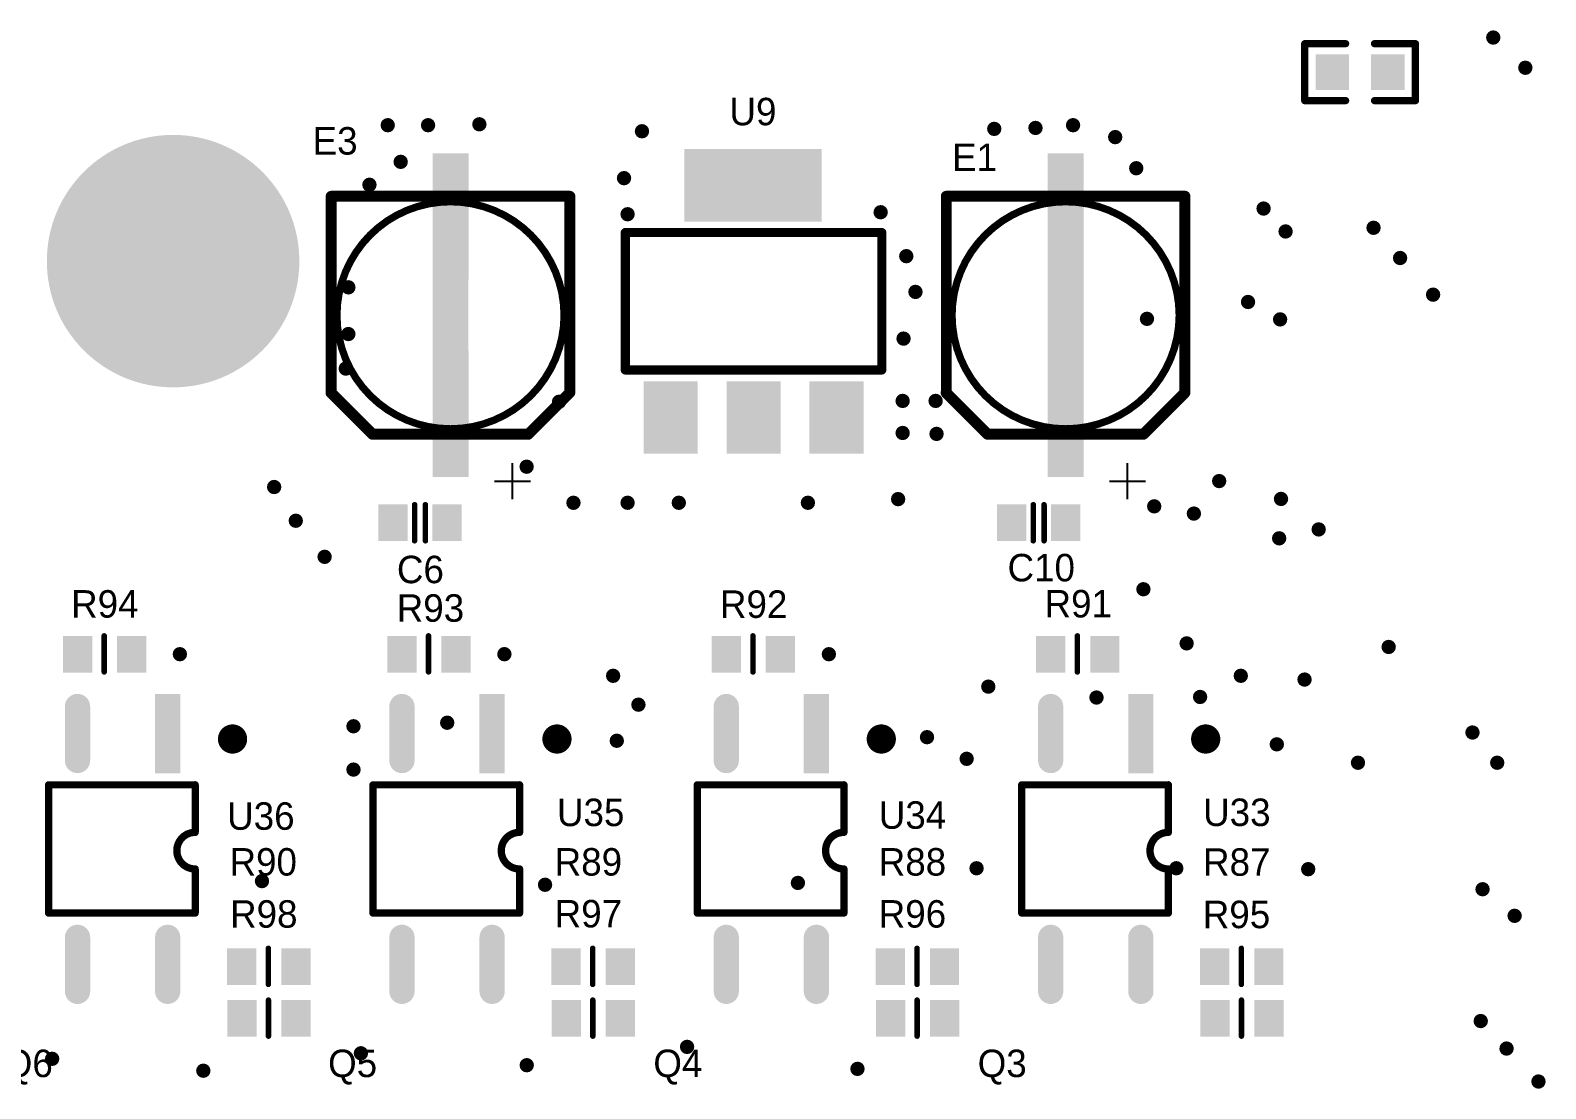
# Model space of a CAD drawing. Header units: millimetres. Extents: x -0.01 to 7.72, y -0.26 to 4.6.
# Drawn here: x 4.549 to 6.203, y 1.301 to 2.457 of the extents above; entities that cross this region are included whole.
import ezdxf

# ---------------------------------------------------------------- set-up
doc = ezdxf.new("R2010")
doc.units = ezdxf.units.MM
doc.header["$MEASUREMENT"] = 0
for name, color, linetype in [('MultiLayer', 9, 'Continuous'), ('PadHoleLayer', 156, 'Continuous'), ('TopOverlay', 2, 'Continuous'), ('TopPaste', 8, 'Continuous'), ('ViaHoleLayer', 16, 'Continuous')]:
    doc.layers.add(name, color=color, linetype=linetype)

# ---------------------------------------------------------------- blocks, each defined once
blk = doc.blocks.new('LC_0603_R_2')
at = {"layer": 'TopPaste'}
for points in [[(-0.0486, 0.0193), (-0.012, 0.0193), (-0.012, -0.0193), (-0.0486, -0.0193)], [(0.012, 0.0193), (0.0486, 0.0193), (0.0486, -0.0193), (0.012, -0.0193)]]:
    blk.add_hatch(color=8, dxfattribs=at).paths.add_polyline_path(points)
at = {"layer": 'TopOverlay', "const_width": 0.00787}
for points in [[(-0.0604, 0.0311), (-0.0157, 0.0311)], [(-0.0604, -0.0311), (-0.0604, 0.0311)], [(0.0157, 0.0311), (0.0604, 0.0311)], [(0.0604, -0.0311), (0.0604, 0.0311)], [(-0.0604, -0.0311), (-0.0157, -0.0311)], [(0.0157, -0.0311), (0.0604, -0.0311)]]:
    blk.add_lwpolyline(points, dxfattribs=at)
at = {"layer": 'TopOverlay', "const_width": 0.00394}
for points in [[(-0.0624, 0.0311, 1), (-0.0585, 0.0311, 1)], [(-0.0624, 0.0311, 1), (-0.0585, 0.0311, 1)], [(-0.0177, 0.0311, 1), (-0.0138, 0.0311, 1)], [(0.0138, 0.0311, 1), (0.0177, 0.0311, 1)], [(0.0585, 0.0311, 1), (0.0624, 0.0311, 1)], [(0.0585, 0.0311, 1), (0.0624, 0.0311, 1)], [(-0.0624, -0.0311, 1), (-0.0585, -0.0311, 1)], [(-0.0624, -0.0311, 1), (-0.0585, -0.0311, 1)], [(-0.0177, -0.0311, 1), (-0.0138, -0.0311, 1)], [(0.0138, -0.0311, 1), (0.0177, -0.0311, 1)], [(0.0585, -0.0311, 1), (0.0624, -0.0311, 1)], [(0.0585, -0.0311, 1), (0.0624, -0.0311, 1)]]:
    blk.add_lwpolyline(points, format="xyb", close=True, dxfattribs=at)
blk = doc.blocks.new('C0603SW_11')
at = {"layer": 'TopPaste'}
for points in [[(-0.016, -0.02), (-0.016, 0.02), (0.016, 0.02), (0.016, -0.02)], [(0.043, -0.02), (0.043, 0.02), (0.075, 0.02), (0.075, -0.02)]]:
    blk.add_hatch(color=8, dxfattribs=at).paths.add_polyline_path(points)
at = {"layer": 'TopOverlay', "const_width": 0.006}
for points in [[(0.0236, 0.0197), (0.0236, -0.0197)], [(0.0354, 0.0197), (0.0354, -0.0197)]]:
    blk.add_lwpolyline(points, dxfattribs=at)
at = {"layer": 'TopOverlay', "const_width": 0.003}
for points in [[(0.0221, 0.0197, 1), (0.0251, 0.0197, 1)], [(0.0339, 0.0197, 1), (0.0369, 0.0197, 1)], [(0.0221, -0.0197, 1), (0.0251, -0.0197, 1)], [(0.0339, -0.0197, 1), (0.0369, -0.0197, 1)]]:
    blk.add_lwpolyline(points, format="xyb", close=True, dxfattribs=at)
blk = doc.blocks.new('C0603SW_15')
at = {"layer": 'TopPaste'}
for points in [[(-0.016, -0.02), (-0.016, 0.02), (0.016, 0.02), (0.016, -0.02)], [(0.043, -0.02), (0.043, 0.02), (0.075, 0.02), (0.075, -0.02)]]:
    blk.add_hatch(color=8, dxfattribs=at).paths.add_polyline_path(points)
at = {"layer": 'TopOverlay', "const_width": 0.006}
for points in [[(0.0236, 0.0197), (0.0236, -0.0197)], [(0.0354, 0.0197), (0.0354, -0.0197)]]:
    blk.add_lwpolyline(points, dxfattribs=at)
at = {"layer": 'TopOverlay', "const_width": 0.003}
for points in [[(0.0221, 0.0197, 1), (0.0251, 0.0197, 1)], [(0.0339, 0.0197, 1), (0.0369, 0.0197, 1)], [(0.0221, -0.0197, 1), (0.0251, -0.0197, 1)], [(0.0339, -0.0197, 1), (0.0369, -0.0197, 1)]]:
    blk.add_lwpolyline(points, format="xyb", close=True, dxfattribs=at)
blk = doc.blocks.new('SMD_EC_F6_3_67')
at = {"layer": 'TopOverlay'}
blk.add_hatch(color=2, dxfattribs=at).paths.add_polyline_path([(0.0688, -0.0195), (0.1468, -0.0195), (0.1468, 0.0197), (0.0688, 0.0197)])
at = {"layer": 'TopPaste'}
for points in [[(-0.0689, 0.0197), (0.0689, 0.0197), (0.0689, -0.0197), (-0.0689, -0.0197)], [(0.1466, 0.0197), (0.2844, 0.0197), (0.2844, -0.0197), (0.1466, -0.0197)]]:
    blk.add_hatch(color=8, dxfattribs=at).paths.add_polyline_path(points)
at = {"layer": 'TopOverlay'}
for p, q in [((-0.0733, -0.0478), (-0.0733, -0.0872)), ((-0.093, -0.0675), (-0.0536, -0.0675))]:
    blk.add_line(p, q, dxfattribs=at)
at = {"layer": 'TopOverlay', "const_width": 0.012}
for points in [[(0.0231, 0.1305), (-0.0222, 0.0852)], [(0.0233, 0.1303), (0.2376, 0.1303)], [(0.2376, 0.1303), (0.2376, -0.1301)], [(-0.0222, 0.0852), (-0.0222, -0.0847)], [(-0.0222, -0.0847), (0.0231, -0.13)], [(0.0232, -0.1301), (0.2376, -0.1301)]]:
    blk.add_lwpolyline(points, dxfattribs=at)
at = {"layer": 'TopOverlay'}
for points, const_width in [([(0.0201, 0.1305, 1), (0.0261, 0.1305, 1)], 0.006), ([(0.0203, 0.1303, 1), (0.0263, 0.1303, 1)], 0.006), ([(0.2346, 0.1303, 1), (0.2406, 0.1303, 1)], 0.006), ([(0.2346, 0.1303, 1), (0.2406, 0.1303, 1)], 0.006), ([(0.2317, 0.0001, 1), (-0.0163, 0.0001, 1)], 0.008), ([(-0.0252, 0.0852, 1), (-0.0192, 0.0852, 1)], 0.006), ([(-0.0252, 0.0852, 1), (-0.0192, 0.0852, 1)], 0.006), ([(-0.0183, 0.0001, 1), (-0.0143, 0.0001, 1)], 0.004), ([(0.2297, 0.0001, 1), (0.2337, 0.0001, 1)], 0.004), ([(-0.0252, -0.0847, 1), (-0.0192, -0.0847, 1)], 0.006), ([(-0.0252, -0.0847, 1), (-0.0192, -0.0847, 1)], 0.006), ([(0.0201, -0.13, 1), (0.0261, -0.13, 1)], 0.006), ([(0.0202, -0.1301, 1), (0.0262, -0.1301, 1)], 0.006), ([(0.2346, -0.1301, 1), (0.2406, -0.1301, 1)], 0.006), ([(0.2346, -0.1301, 1), (0.2406, -0.1301, 1)], 0.006)]:
    blk.add_lwpolyline(points, format="xyb", close=True, dxfattribs=dict(at, const_width=const_width))
blk = doc.blocks.new('R0603SW_188')
at = {"layer": 'TopPaste'}
for points in [[(-0.016, -0.02), (-0.016, 0.02), (0.016, 0.02), (0.016, -0.02)], [(0.043, -0.02), (0.043, 0.02), (0.075, 0.02), (0.075, -0.02)]]:
    blk.add_hatch(color=8, dxfattribs=at).paths.add_polyline_path(points)
at = {"layer": 'TopOverlay', "const_width": 0.006}
blk.add_lwpolyline([(0.029, -0.01937), (0.029, 0.02)], dxfattribs=at)
at = {"layer": 'TopOverlay', "const_width": 0.003}
for points in [[(0.0275, 0.02, 1), (0.0305, 0.02, 1)], [(0.0275, -0.01937, 1), (0.0305, -0.01937, 1)]]:
    blk.add_lwpolyline(points, format="xyb", close=True, dxfattribs=at)
blk = doc.blocks.new('R0603SW_189')
at = {"layer": 'TopPaste'}
for points in [[(-0.016, -0.02), (-0.016, 0.02), (0.016, 0.02), (0.016, -0.02)], [(0.043, -0.02), (0.043, 0.02), (0.075, 0.02), (0.075, -0.02)]]:
    blk.add_hatch(color=8, dxfattribs=at).paths.add_polyline_path(points)
at = {"layer": 'TopOverlay', "const_width": 0.006}
blk.add_lwpolyline([(0.029, -0.01937), (0.029, 0.02)], dxfattribs=at)
at = {"layer": 'TopOverlay', "const_width": 0.003}
for points in [[(0.0275, 0.02, 1), (0.0305, 0.02, 1)], [(0.0275, -0.01937, 1), (0.0305, -0.01937, 1)]]:
    blk.add_lwpolyline(points, format="xyb", close=True, dxfattribs=at)
blk = doc.blocks.new('R0603SW_190')
at = {"layer": 'TopPaste'}
for points in [[(-0.016, -0.02), (-0.016, 0.02), (0.016, 0.02), (0.016, -0.02)], [(0.043, -0.02), (0.043, 0.02), (0.075, 0.02), (0.075, -0.02)]]:
    blk.add_hatch(color=8, dxfattribs=at).paths.add_polyline_path(points)
at = {"layer": 'TopOverlay', "const_width": 0.006}
blk.add_lwpolyline([(0.029, -0.01937), (0.029, 0.02)], dxfattribs=at)
at = {"layer": 'TopOverlay', "const_width": 0.003}
for points in [[(0.0275, 0.02, 1), (0.0305, 0.02, 1)], [(0.0275, -0.01937, 1), (0.0305, -0.01937, 1)]]:
    blk.add_lwpolyline(points, format="xyb", close=True, dxfattribs=at)
blk = doc.blocks.new('R0603SW_191')
at = {"layer": 'TopPaste'}
for points in [[(-0.016, -0.02), (-0.016, 0.02), (0.016, 0.02), (0.016, -0.02)], [(0.043, -0.02), (0.043, 0.02), (0.075, 0.02), (0.075, -0.02)]]:
    blk.add_hatch(color=8, dxfattribs=at).paths.add_polyline_path(points)
at = {"layer": 'TopOverlay', "const_width": 0.006}
blk.add_lwpolyline([(0.029, -0.01937), (0.029, 0.02)], dxfattribs=at)
at = {"layer": 'TopOverlay', "const_width": 0.003}
for points in [[(0.0275, 0.02, 1), (0.0305, 0.02, 1)], [(0.0275, -0.01937, 1), (0.0305, -0.01937, 1)]]:
    blk.add_lwpolyline(points, format="xyb", close=True, dxfattribs=at)
blk = doc.blocks.new('R0603SW_192')
at = {"layer": 'TopPaste'}
for points in [[(-0.016, -0.02), (-0.016, 0.02), (0.016, 0.02), (0.016, -0.02)], [(0.043, -0.02), (0.043, 0.02), (0.075, 0.02), (0.075, -0.02)]]:
    blk.add_hatch(color=8, dxfattribs=at).paths.add_polyline_path(points)
at = {"layer": 'TopOverlay', "const_width": 0.006}
blk.add_lwpolyline([(0.029, -0.01937), (0.029, 0.02)], dxfattribs=at)
at = {"layer": 'TopOverlay', "const_width": 0.003}
for points in [[(0.0275, 0.02, 1), (0.0305, 0.02, 1)], [(0.0275, -0.01937, 1), (0.0305, -0.01937, 1)]]:
    blk.add_lwpolyline(points, format="xyb", close=True, dxfattribs=at)
blk = doc.blocks.new('R0603SW_193')
at = {"layer": 'TopPaste'}
for points in [[(-0.016, -0.02), (-0.016, 0.02), (0.016, 0.02), (0.016, -0.02)], [(0.043, -0.02), (0.043, 0.02), (0.075, 0.02), (0.075, -0.02)]]:
    blk.add_hatch(color=8, dxfattribs=at).paths.add_polyline_path(points)
at = {"layer": 'TopOverlay', "const_width": 0.006}
blk.add_lwpolyline([(0.029, -0.01937), (0.029, 0.02)], dxfattribs=at)
at = {"layer": 'TopOverlay', "const_width": 0.003}
for points in [[(0.0275, 0.02, 1), (0.0305, 0.02, 1)], [(0.0275, -0.01937, 1), (0.0305, -0.01937, 1)]]:
    blk.add_lwpolyline(points, format="xyb", close=True, dxfattribs=at)
blk = doc.blocks.new('R0603SW_194')
at = {"layer": 'TopPaste'}
for points in [[(-0.016, -0.02), (-0.016, 0.02), (0.016, 0.02), (0.016, -0.02)], [(0.043, -0.02), (0.043, 0.02), (0.075, 0.02), (0.075, -0.02)]]:
    blk.add_hatch(color=8, dxfattribs=at).paths.add_polyline_path(points)
at = {"layer": 'TopOverlay', "const_width": 0.006}
blk.add_lwpolyline([(0.029, -0.01937), (0.029, 0.02)], dxfattribs=at)
at = {"layer": 'TopOverlay', "const_width": 0.003}
for points in [[(0.0275, 0.02, 1), (0.0305, 0.02, 1)], [(0.0275, -0.01937, 1), (0.0305, -0.01937, 1)]]:
    blk.add_lwpolyline(points, format="xyb", close=True, dxfattribs=at)
blk = doc.blocks.new('R0603SW_195')
at = {"layer": 'TopPaste'}
for points in [[(-0.016, -0.02), (-0.016, 0.02), (0.016, 0.02), (0.016, -0.02)], [(0.043, -0.02), (0.043, 0.02), (0.075, 0.02), (0.075, -0.02)]]:
    blk.add_hatch(color=8, dxfattribs=at).paths.add_polyline_path(points)
at = {"layer": 'TopOverlay', "const_width": 0.006}
blk.add_lwpolyline([(0.029, -0.01937), (0.029, 0.02)], dxfattribs=at)
at = {"layer": 'TopOverlay', "const_width": 0.003}
for points in [[(0.0275, 0.02, 1), (0.0305, 0.02, 1)], [(0.0275, -0.01937, 1), (0.0305, -0.01937, 1)]]:
    blk.add_lwpolyline(points, format="xyb", close=True, dxfattribs=at)
blk = doc.blocks.new('R0603SW_196')
at = {"layer": 'TopPaste'}
for points in [[(-0.016, -0.02), (-0.016, 0.02), (0.016, 0.02), (0.016, -0.02)], [(0.043, -0.02), (0.043, 0.02), (0.075, 0.02), (0.075, -0.02)]]:
    blk.add_hatch(color=8, dxfattribs=at).paths.add_polyline_path(points)
at = {"layer": 'TopOverlay', "const_width": 0.006}
blk.add_lwpolyline([(0.029, -0.01937), (0.029, 0.02)], dxfattribs=at)
at = {"layer": 'TopOverlay', "const_width": 0.003}
for points in [[(0.0275, 0.02, 1), (0.0305, 0.02, 1)], [(0.0275, -0.01937, 1), (0.0305, -0.01937, 1)]]:
    blk.add_lwpolyline(points, format="xyb", close=True, dxfattribs=at)
blk = doc.blocks.new('R0603SW_197')
at = {"layer": 'TopPaste'}
for points in [[(-0.016, -0.02), (-0.016, 0.02), (0.016, 0.02), (0.016, -0.02)], [(0.043, -0.02), (0.043, 0.02), (0.075, 0.02), (0.075, -0.02)]]:
    blk.add_hatch(color=8, dxfattribs=at).paths.add_polyline_path(points)
at = {"layer": 'TopOverlay', "const_width": 0.006}
blk.add_lwpolyline([(0.029, -0.01937), (0.029, 0.02)], dxfattribs=at)
at = {"layer": 'TopOverlay', "const_width": 0.003}
for points in [[(0.0275, 0.02, 1), (0.0305, 0.02, 1)], [(0.0275, -0.01937, 1), (0.0305, -0.01937, 1)]]:
    blk.add_lwpolyline(points, format="xyb", close=True, dxfattribs=at)
blk = doc.blocks.new('R0603SW_198')
at = {"layer": 'TopPaste'}
for points in [[(-0.016, -0.02), (-0.016, 0.02), (0.016, 0.02), (0.016, -0.02)], [(0.043, -0.02), (0.043, 0.02), (0.075, 0.02), (0.075, -0.02)]]:
    blk.add_hatch(color=8, dxfattribs=at).paths.add_polyline_path(points)
at = {"layer": 'TopOverlay', "const_width": 0.006}
blk.add_lwpolyline([(0.029, -0.01937), (0.029, 0.02)], dxfattribs=at)
at = {"layer": 'TopOverlay', "const_width": 0.003}
for points in [[(0.0275, 0.02, 1), (0.0305, 0.02, 1)], [(0.0275, -0.01937, 1), (0.0305, -0.01937, 1)]]:
    blk.add_lwpolyline(points, format="xyb", close=True, dxfattribs=at)
blk = doc.blocks.new('R0603SW_199')
at = {"layer": 'TopPaste'}
for points in [[(-0.016, -0.02), (-0.016, 0.02), (0.016, 0.02), (0.016, -0.02)], [(0.043, -0.02), (0.043, 0.02), (0.075, 0.02), (0.075, -0.02)]]:
    blk.add_hatch(color=8, dxfattribs=at).paths.add_polyline_path(points)
at = {"layer": 'TopOverlay', "const_width": 0.006}
blk.add_lwpolyline([(0.029, -0.01937), (0.029, 0.02)], dxfattribs=at)
at = {"layer": 'TopOverlay', "const_width": 0.003}
for points in [[(0.0275, 0.02, 1), (0.0305, 0.02, 1)], [(0.0275, -0.01937, 1), (0.0305, -0.01937, 1)]]:
    blk.add_lwpolyline(points, format="xyb", close=True, dxfattribs=at)
blk = doc.blocks.new('SOT223_265')
at = {"layer": 'TopPaste'}
for points in [[(0.164882, 0.214044), (0.014882, 0.214044), (0.014882, 0.293044), (0.164882, 0.293044)], [(-0.0295, 0.0395), (0.0295, 0.0395), (0.0295, -0.0395), (-0.0295, -0.0395)], [(0.061051, 0.0395), (0.120051, 0.0395), (0.120051, -0.0395), (0.061051, -0.0395)], [(0.151602, 0.0395), (0.210602, 0.0395), (0.210602, -0.0395), (0.151602, -0.0395)]]:
    blk.add_hatch(color=8, dxfattribs=at).paths.add_polyline_path(points)
at = {"layer": 'TopOverlay', "const_width": 0.01}
for points in [[(-0.049449, 0.202), (0.230551, 0.202)], [(-0.049449, 0.052), (-0.049449, 0.202)], [(0.230551, 0.052), (0.230551, 0.202)], [(-0.049449, 0.052), (0.230551, 0.052)]]:
    blk.add_lwpolyline(points, dxfattribs=at)
at = {"layer": 'TopOverlay', "const_width": 0.005}
for points in [[(-0.051949, 0.202, 1), (-0.046949, 0.202, 1)], [(-0.051949, 0.202, 1), (-0.046949, 0.202, 1)], [(0.228051, 0.202, 1), (0.233051, 0.202, 1)], [(0.228051, 0.202, 1), (0.233051, 0.202, 1)], [(-0.051949, 0.052, 1), (-0.046949, 0.052, 1)], [(-0.051949, 0.052, 1), (-0.046949, 0.052, 1)], [(0.228051, 0.052, 1), (0.233051, 0.052, 1)], [(0.228051, 0.052, 1), (0.233051, 0.052, 1)]]:
    blk.add_lwpolyline(points, format="xyb", close=True, dxfattribs=at)
blk = doc.blocks.new('SOP4_M_289')
at = {"layer": 'TopPaste'}
blk.add_hatch(color=8, dxfattribs=at).paths.add_polyline_path([(-0.1693, 0.0354), (-0.1693, 0.063), (-0.0827, 0.063), (-0.0827, 0.0354)])
h = blk.add_hatch(color=8, dxfattribs=at)
edge = h.paths.add_edge_path()
edge.add_arc((0.1555, 0.0492), 0.0138, 270, 450)
edge.add_line((0.1555, 0.063), (0.0965, 0.063))
edge.add_arc((0.0965, 0.0492), 0.0138, 90, 270)
edge.add_line((0.0965, 0.0354), (0.1555, 0.0354))
h = blk.add_hatch(color=8, dxfattribs=at)
edge = h.paths.add_edge_path()
edge.add_arc((-0.0965, -0.0492), 0.0138, 270, 450)
edge.add_line((-0.0965, -0.0354), (-0.1555, -0.0354))
edge.add_arc((-0.1555, -0.0492), 0.0138, 90, 270)
edge.add_line((-0.1555, -0.063), (-0.0965, -0.063))
h = blk.add_hatch(color=8, dxfattribs=at)
edge = h.paths.add_edge_path()
edge.add_arc((0.1555, -0.0492), 0.0138, 270, 450)
edge.add_line((0.1555, -0.0354), (0.0965, -0.0354))
edge.add_arc((0.0965, -0.0492), 0.0138, 90, 270)
edge.add_line((0.0965, -0.063), (0.1555, -0.063))
at = {"layer": 'TopOverlay'}
for points, const_width in [([(-0.1139, 0.12, 1), (-0.1261, 0.12, 1)], 0.0197), ([(-0.131, 0.12, 1), (-0.1212, 0.12, 1)], 0.00984), ([(-0.1188, 0.12, 1), (-0.109, 0.12, 1)], 0.00984), ([(-0.072, 0.0792, 1), (-0.068, 0.0792, 1)], 0.004), ([(-0.072, 0.0792, 1), (-0.068, 0.0792, 1)], 0.00394), ([(-0.0201, 0.0792, 1), (-0.0161, 0.0792, 1)], 0.004), ([(-0.0201, 0.0792, 1), (-0.0161, 0.0792, 1)], 0.004), ([(0.0199, 0.0792, 1), (0.0239, 0.0792, 1)], 0.004), ([(0.0199, 0.0792, 1), (0.0239, 0.0792, 1)], 0.004), ([(0.068, 0.0792, 1), (0.072, 0.0792, 1)], 0.004), ([(0.068, 0.0792, 1), (0.072, 0.0792, 1)], 0.00394), ([(-0.0001, 0.0592, 1), (0.0039, 0.0592, 1)], 0.004), ([(-0.0001, 0.0592, 1), (0.0039, 0.0592, 1)], 0.004), ([(-0.072, -0.0808, 1), (-0.068, -0.0808, 1)], 0.00394), ([(-0.072, -0.0808, 1), (-0.068, -0.0808, 1)], 0.00394), ([(0.068, -0.0808, 1), (0.072, -0.0808, 1)], 0.00394), ([(0.068, -0.0808, 1), (0.072, -0.0808, 1)], 0.00394)]:
    blk.add_lwpolyline(points, format="xyb", close=True, dxfattribs=dict(at, const_width=const_width))
for points, const_width in [([(-0.0181, 0.0792), (-0.07, 0.0792)], 0.008), ([(-0.07, -0.0808), (-0.07, 0.0792)], 0.00787), ([(0.07, 0.0792), (0.0219, 0.0792)], 0.008), ([(0.07, -0.0808), (0.07, 0.0792)], 0.00787), ([(0.07, -0.0808), (-0.07, -0.0808)], 0.00787)]:
    blk.add_lwpolyline(points, dxfattribs=dict(at, const_width=const_width))
at = {"layer": 'TopOverlay', "const_width": 0.008}
for points in [[(0.0019, 0.0592, -0.414214), (-0.0181, 0.0792)], [(0.0219, 0.0792, -0.414214), (0.0019, 0.0592)]]:
    blk.add_lwpolyline(points, format="xyb", dxfattribs=at)
blk = doc.blocks.new('SOP4_M_290')
at = {"layer": 'TopPaste'}
blk.add_hatch(color=8, dxfattribs=at).paths.add_polyline_path([(-0.1693, 0.0354), (-0.1693, 0.063), (-0.0827, 0.063), (-0.0827, 0.0354)])
h = blk.add_hatch(color=8, dxfattribs=at)
edge = h.paths.add_edge_path()
edge.add_arc((0.1555, 0.0492), 0.0138, 270, 450)
edge.add_line((0.1555, 0.063), (0.0965, 0.063))
edge.add_arc((0.0965, 0.0492), 0.0138, 90, 270)
edge.add_line((0.0965, 0.0354), (0.1555, 0.0354))
h = blk.add_hatch(color=8, dxfattribs=at)
edge = h.paths.add_edge_path()
edge.add_arc((-0.0965, -0.0492), 0.0138, 270, 450)
edge.add_line((-0.0965, -0.0354), (-0.1555, -0.0354))
edge.add_arc((-0.1555, -0.0492), 0.0138, 90, 270)
edge.add_line((-0.1555, -0.063), (-0.0965, -0.063))
h = blk.add_hatch(color=8, dxfattribs=at)
edge = h.paths.add_edge_path()
edge.add_arc((0.1555, -0.0492), 0.0138, 270, 450)
edge.add_line((0.1555, -0.0354), (0.0965, -0.0354))
edge.add_arc((0.0965, -0.0492), 0.0138, 90, 270)
edge.add_line((0.0965, -0.063), (0.1555, -0.063))
at = {"layer": 'TopOverlay'}
for points, const_width in [([(-0.1139, 0.12, 1), (-0.1261, 0.12, 1)], 0.0197), ([(-0.131, 0.12, 1), (-0.1212, 0.12, 1)], 0.00984), ([(-0.1188, 0.12, 1), (-0.109, 0.12, 1)], 0.00984), ([(-0.072, 0.0792, 1), (-0.068, 0.0792, 1)], 0.004), ([(-0.072, 0.0792, 1), (-0.068, 0.0792, 1)], 0.00394), ([(-0.0201, 0.0792, 1), (-0.0161, 0.0792, 1)], 0.004), ([(-0.0201, 0.0792, 1), (-0.0161, 0.0792, 1)], 0.004), ([(0.0199, 0.0792, 1), (0.0239, 0.0792, 1)], 0.004), ([(0.0199, 0.0792, 1), (0.0239, 0.0792, 1)], 0.004), ([(0.068, 0.0792, 1), (0.072, 0.0792, 1)], 0.004), ([(0.068, 0.0792, 1), (0.072, 0.0792, 1)], 0.00394), ([(-0.0001, 0.0592, 1), (0.0039, 0.0592, 1)], 0.004), ([(-0.0001, 0.0592, 1), (0.0039, 0.0592, 1)], 0.004), ([(-0.072, -0.0808, 1), (-0.068, -0.0808, 1)], 0.00394), ([(-0.072, -0.0808, 1), (-0.068, -0.0808, 1)], 0.00394), ([(0.068, -0.0808, 1), (0.072, -0.0808, 1)], 0.00394), ([(0.068, -0.0808, 1), (0.072, -0.0808, 1)], 0.00394)]:
    blk.add_lwpolyline(points, format="xyb", close=True, dxfattribs=dict(at, const_width=const_width))
for points, const_width in [([(-0.0181, 0.0792), (-0.07, 0.0792)], 0.008), ([(-0.07, -0.0808), (-0.07, 0.0792)], 0.00787), ([(0.07, 0.0792), (0.0219, 0.0792)], 0.008), ([(0.07, -0.0808), (0.07, 0.0792)], 0.00787), ([(0.07, -0.0808), (-0.07, -0.0808)], 0.00787)]:
    blk.add_lwpolyline(points, dxfattribs=dict(at, const_width=const_width))
at = {"layer": 'TopOverlay', "const_width": 0.008}
for points in [[(0.0019, 0.0592, -0.414214), (-0.0181, 0.0792)], [(0.0219, 0.0792, -0.414214), (0.0019, 0.0592)]]:
    blk.add_lwpolyline(points, format="xyb", dxfattribs=at)
blk = doc.blocks.new('SOP4_M_291')
at = {"layer": 'TopPaste'}
blk.add_hatch(color=8, dxfattribs=at).paths.add_polyline_path([(-0.1693, 0.0354), (-0.1693, 0.063), (-0.0827, 0.063), (-0.0827, 0.0354)])
h = blk.add_hatch(color=8, dxfattribs=at)
edge = h.paths.add_edge_path()
edge.add_arc((0.1555, 0.0492), 0.0138, 270, 450)
edge.add_line((0.1555, 0.063), (0.0965, 0.063))
edge.add_arc((0.0965, 0.0492), 0.0138, 90, 270)
edge.add_line((0.0965, 0.0354), (0.1555, 0.0354))
h = blk.add_hatch(color=8, dxfattribs=at)
edge = h.paths.add_edge_path()
edge.add_arc((-0.0965, -0.0492), 0.0138, 270, 450)
edge.add_line((-0.0965, -0.0354), (-0.1555, -0.0354))
edge.add_arc((-0.1555, -0.0492), 0.0138, 90, 270)
edge.add_line((-0.1555, -0.063), (-0.0965, -0.063))
h = blk.add_hatch(color=8, dxfattribs=at)
edge = h.paths.add_edge_path()
edge.add_arc((0.1555, -0.0492), 0.0138, 270, 450)
edge.add_line((0.1555, -0.0354), (0.0965, -0.0354))
edge.add_arc((0.0965, -0.0492), 0.0138, 90, 270)
edge.add_line((0.0965, -0.063), (0.1555, -0.063))
at = {"layer": 'TopOverlay'}
for points, const_width in [([(-0.1139, 0.12, 1), (-0.1261, 0.12, 1)], 0.0197), ([(-0.131, 0.12, 1), (-0.1212, 0.12, 1)], 0.00984), ([(-0.1188, 0.12, 1), (-0.109, 0.12, 1)], 0.00984), ([(-0.072, 0.0792, 1), (-0.068, 0.0792, 1)], 0.004), ([(-0.072, 0.0792, 1), (-0.068, 0.0792, 1)], 0.00394), ([(-0.0201, 0.0792, 1), (-0.0161, 0.0792, 1)], 0.004), ([(-0.0201, 0.0792, 1), (-0.0161, 0.0792, 1)], 0.004), ([(0.0199, 0.0792, 1), (0.0239, 0.0792, 1)], 0.004), ([(0.0199, 0.0792, 1), (0.0239, 0.0792, 1)], 0.004), ([(0.068, 0.0792, 1), (0.072, 0.0792, 1)], 0.004), ([(0.068, 0.0792, 1), (0.072, 0.0792, 1)], 0.00394), ([(-0.0001, 0.0592, 1), (0.0039, 0.0592, 1)], 0.004), ([(-0.0001, 0.0592, 1), (0.0039, 0.0592, 1)], 0.004), ([(-0.072, -0.0808, 1), (-0.068, -0.0808, 1)], 0.00394), ([(-0.072, -0.0808, 1), (-0.068, -0.0808, 1)], 0.00394), ([(0.068, -0.0808, 1), (0.072, -0.0808, 1)], 0.00394), ([(0.068, -0.0808, 1), (0.072, -0.0808, 1)], 0.00394)]:
    blk.add_lwpolyline(points, format="xyb", close=True, dxfattribs=dict(at, const_width=const_width))
for points, const_width in [([(-0.0181, 0.0792), (-0.07, 0.0792)], 0.008), ([(-0.07, -0.0808), (-0.07, 0.0792)], 0.00787), ([(0.07, 0.0792), (0.0219, 0.0792)], 0.008), ([(0.07, -0.0808), (0.07, 0.0792)], 0.00787), ([(0.07, -0.0808), (-0.07, -0.0808)], 0.00787)]:
    blk.add_lwpolyline(points, dxfattribs=dict(at, const_width=const_width))
at = {"layer": 'TopOverlay', "const_width": 0.008}
for points in [[(0.0019, 0.0592, -0.414214), (-0.0181, 0.0792)], [(0.0219, 0.0792, -0.414214), (0.0019, 0.0592)]]:
    blk.add_lwpolyline(points, format="xyb", dxfattribs=at)
blk = doc.blocks.new('SOP4_M_292')
at = {"layer": 'TopPaste'}
blk.add_hatch(color=8, dxfattribs=at).paths.add_polyline_path([(-0.1693, 0.0354), (-0.1693, 0.063), (-0.0827, 0.063), (-0.0827, 0.0354)])
h = blk.add_hatch(color=8, dxfattribs=at)
edge = h.paths.add_edge_path()
edge.add_arc((0.1555, 0.0492), 0.0138, 270, 450)
edge.add_line((0.1555, 0.063), (0.0965, 0.063))
edge.add_arc((0.0965, 0.0492), 0.0138, 90, 270)
edge.add_line((0.0965, 0.0354), (0.1555, 0.0354))
h = blk.add_hatch(color=8, dxfattribs=at)
edge = h.paths.add_edge_path()
edge.add_arc((-0.0965, -0.0492), 0.0138, 270, 450)
edge.add_line((-0.0965, -0.0354), (-0.1555, -0.0354))
edge.add_arc((-0.1555, -0.0492), 0.0138, 90, 270)
edge.add_line((-0.1555, -0.063), (-0.0965, -0.063))
h = blk.add_hatch(color=8, dxfattribs=at)
edge = h.paths.add_edge_path()
edge.add_arc((0.1555, -0.0492), 0.0138, 270, 450)
edge.add_line((0.1555, -0.0354), (0.0965, -0.0354))
edge.add_arc((0.0965, -0.0492), 0.0138, 90, 270)
edge.add_line((0.0965, -0.063), (0.1555, -0.063))
at = {"layer": 'TopOverlay'}
for points, const_width in [([(-0.1139, 0.12, 1), (-0.1261, 0.12, 1)], 0.0197), ([(-0.131, 0.12, 1), (-0.1212, 0.12, 1)], 0.00984), ([(-0.1188, 0.12, 1), (-0.109, 0.12, 1)], 0.00984), ([(-0.072, 0.0792, 1), (-0.068, 0.0792, 1)], 0.004), ([(-0.072, 0.0792, 1), (-0.068, 0.0792, 1)], 0.00394), ([(-0.0201, 0.0792, 1), (-0.0161, 0.0792, 1)], 0.004), ([(-0.0201, 0.0792, 1), (-0.0161, 0.0792, 1)], 0.004), ([(0.0199, 0.0792, 1), (0.0239, 0.0792, 1)], 0.004), ([(0.0199, 0.0792, 1), (0.0239, 0.0792, 1)], 0.004), ([(0.068, 0.0792, 1), (0.072, 0.0792, 1)], 0.004), ([(0.068, 0.0792, 1), (0.072, 0.0792, 1)], 0.00394), ([(-0.0001, 0.0592, 1), (0.0039, 0.0592, 1)], 0.004), ([(-0.0001, 0.0592, 1), (0.0039, 0.0592, 1)], 0.004), ([(-0.072, -0.0808, 1), (-0.068, -0.0808, 1)], 0.00394), ([(-0.072, -0.0808, 1), (-0.068, -0.0808, 1)], 0.00394), ([(0.068, -0.0808, 1), (0.072, -0.0808, 1)], 0.00394), ([(0.068, -0.0808, 1), (0.072, -0.0808, 1)], 0.00394)]:
    blk.add_lwpolyline(points, format="xyb", close=True, dxfattribs=dict(at, const_width=const_width))
for points, const_width in [([(-0.0181, 0.0792), (-0.07, 0.0792)], 0.008), ([(-0.07, -0.0808), (-0.07, 0.0792)], 0.00787), ([(0.07, 0.0792), (0.0219, 0.0792)], 0.008), ([(0.07, -0.0808), (0.07, 0.0792)], 0.00787), ([(0.07, -0.0808), (-0.07, -0.0808)], 0.00787)]:
    blk.add_lwpolyline(points, dxfattribs=dict(at, const_width=const_width))
at = {"layer": 'TopOverlay', "const_width": 0.008}
for points in [[(0.0019, 0.0592, -0.414214), (-0.0181, 0.0792)], [(0.0219, 0.0792, -0.414214), (0.0019, 0.0592)]]:
    blk.add_lwpolyline(points, format="xyb", dxfattribs=at)
blk = doc.blocks.new('SMD_EC_F6_3_318')
at = {"layer": 'TopOverlay'}
blk.add_hatch(color=2, dxfattribs=at).paths.add_polyline_path([(0.0688, -0.0195), (0.1468, -0.0195), (0.1468, 0.0197), (0.0688, 0.0197)])
at = {"layer": 'TopPaste'}
for points in [[(-0.0689, 0.0197), (0.0689, 0.0197), (0.0689, -0.0197), (-0.0689, -0.0197)], [(0.1466, 0.0197), (0.2844, 0.0197), (0.2844, -0.0197), (0.1466, -0.0197)]]:
    blk.add_hatch(color=8, dxfattribs=at).paths.add_polyline_path(points)
at = {"layer": 'TopOverlay'}
for p, q in [((-0.0733, -0.0478), (-0.0733, -0.0872)), ((-0.093, -0.0675), (-0.0536, -0.0675))]:
    blk.add_line(p, q, dxfattribs=at)
at = {"layer": 'TopOverlay', "const_width": 0.012}
for points in [[(0.0231, 0.1305), (-0.0222, 0.0852)], [(0.0233, 0.1303), (0.2376, 0.1303)], [(0.2376, 0.1303), (0.2376, -0.1301)], [(-0.0222, 0.0852), (-0.0222, -0.0847)], [(-0.0222, -0.0847), (0.0231, -0.13)], [(0.0232, -0.1301), (0.2376, -0.1301)]]:
    blk.add_lwpolyline(points, dxfattribs=at)
at = {"layer": 'TopOverlay'}
for points, const_width in [([(0.0201, 0.1305, 1), (0.0261, 0.1305, 1)], 0.006), ([(0.0203, 0.1303, 1), (0.0263, 0.1303, 1)], 0.006), ([(0.2346, 0.1303, 1), (0.2406, 0.1303, 1)], 0.006), ([(0.2346, 0.1303, 1), (0.2406, 0.1303, 1)], 0.006), ([(0.2317, 0.0001, 1), (-0.0163, 0.0001, 1)], 0.008), ([(-0.0252, 0.0852, 1), (-0.0192, 0.0852, 1)], 0.006), ([(-0.0252, 0.0852, 1), (-0.0192, 0.0852, 1)], 0.006), ([(-0.0183, 0.0001, 1), (-0.0143, 0.0001, 1)], 0.004), ([(0.2297, 0.0001, 1), (0.2337, 0.0001, 1)], 0.004), ([(-0.0252, -0.0847, 1), (-0.0192, -0.0847, 1)], 0.006), ([(-0.0252, -0.0847, 1), (-0.0192, -0.0847, 1)], 0.006), ([(0.0201, -0.13, 1), (0.0261, -0.13, 1)], 0.006), ([(0.0202, -0.1301, 1), (0.0262, -0.1301, 1)], 0.006), ([(0.2346, -0.1301, 1), (0.2406, -0.1301, 1)], 0.006), ([(0.2346, -0.1301, 1), (0.2406, -0.1301, 1)], 0.006)]:
    blk.add_lwpolyline(points, format="xyb", close=True, dxfattribs=dict(at, const_width=const_width))

msp = doc.modelspace()

# ---------------------------------------------------------------- hatches: boundary and pattern name
at = {"layer": 'MultiLayer'}
h = msp.add_hatch(color=9, dxfattribs=at)
edge = h.paths.add_edge_path()
edge.add_arc((4.7047, 2.2047), 0.1378, 0, 360)
at = {"layer": 'PadHoleLayer'}
h = msp.add_hatch(color=156, dxfattribs=at)
edge = h.paths.add_edge_path()
edge.add_arc((4.7047, 2.2047), 0.0689, 0, 360)
at = {"layer": 'ViaHoleLayer'}
h = msp.add_hatch(color=16, dxfattribs=at)
edge = h.paths.add_edge_path()
edge.add_arc((6.1457, 2.4488), 0.00787, 0, 360)
h = msp.add_hatch(color=16, dxfattribs=at)
edge = h.paths.add_edge_path()
edge.add_arc((6.1807, 2.4158), 0.00787, 0, 360)
h = msp.add_hatch(color=16, dxfattribs=at)
edge = h.paths.add_edge_path()
edge.add_arc((4.939, 2.3531), 0.00787, 0, 360)
h = msp.add_hatch(color=16, dxfattribs=at)
edge = h.paths.add_edge_path()
edge.add_arc((4.983, 2.3531), 0.00787, 0, 360)
h = msp.add_hatch(color=16, dxfattribs=at)
edge = h.paths.add_edge_path()
edge.add_arc((5.039, 2.3541), 0.00787, 0, 360)
h = msp.add_hatch(color=16, dxfattribs=at)
edge = h.paths.add_edge_path()
edge.add_arc((5.2165, 2.3465), 0.00787, 0, 360)
h = msp.add_hatch(color=16, dxfattribs=at)
edge = h.paths.add_edge_path()
edge.add_arc((5.601, 2.3491), 0.00787, 0, 360)
h = msp.add_hatch(color=16, dxfattribs=at)
edge = h.paths.add_edge_path()
edge.add_arc((5.646, 2.3501), 0.00787, 0, 360)
h = msp.add_hatch(color=16, dxfattribs=at)
edge = h.paths.add_edge_path()
edge.add_arc((5.687, 2.3531), 0.00787, 0, 360)
h = msp.add_hatch(color=16, dxfattribs=at)
edge = h.paths.add_edge_path()
edge.add_arc((5.733, 2.3401), 0.00787, 0, 360)
h = msp.add_hatch(color=16, dxfattribs=at)
edge = h.paths.add_edge_path()
edge.add_arc((4.9531, 2.3131), 0.00787, 0, 360)
h = msp.add_hatch(color=16, dxfattribs=at)
edge = h.paths.add_edge_path()
edge.add_arc((5.1969, 2.2953), 0.00787, 0, 360)
h = msp.add_hatch(color=16, dxfattribs=at)
edge = h.paths.add_edge_path()
edge.add_arc((5.756, 2.3061), 0.00787, 0, 360)
h = msp.add_hatch(color=16, dxfattribs=at)
edge = h.paths.add_edge_path()
edge.add_arc((4.919, 2.2881), 0.00787, 0, 360)
h = msp.add_hatch(color=16, dxfattribs=at)
edge = h.paths.add_edge_path()
edge.add_arc((5.895, 2.2621), 0.00787, 0, 360)
h = msp.add_hatch(color=16, dxfattribs=at)
edge = h.paths.add_edge_path()
edge.add_arc((5.2008, 2.2559), 0.00787, 0, 360)
h = msp.add_hatch(color=16, dxfattribs=at)
edge = h.paths.add_edge_path()
edge.add_arc((5.477, 2.2581), 0.00787, 0, 360)
h = msp.add_hatch(color=16, dxfattribs=at)
edge = h.paths.add_edge_path()
edge.add_arc((5.919, 2.2371), 0.00787, 0, 360)
h = msp.add_hatch(color=16, dxfattribs=at)
edge = h.paths.add_edge_path()
edge.add_arc((6.015, 2.2411), 0.00787, 0, 360)
h = msp.add_hatch(color=16, dxfattribs=at)
edge = h.paths.add_edge_path()
edge.add_arc((5.505, 2.2101), 0.00787, 0, 360)
h = msp.add_hatch(color=16, dxfattribs=at)
edge = h.paths.add_edge_path()
edge.add_arc((6.044, 2.2081), 0.00787, 0, 360)
h = msp.add_hatch(color=16, dxfattribs=at)
edge = h.paths.add_edge_path()
edge.add_arc((4.896, 2.1761), 0.00787, 0, 360)
h = msp.add_hatch(color=16, dxfattribs=at)
edge = h.paths.add_edge_path()
edge.add_arc((5.515, 2.1711), 0.00787, 0, 360)
h = msp.add_hatch(color=16, dxfattribs=at)
edge = h.paths.add_edge_path()
edge.add_arc((5.878, 2.1601), 0.00787, 0, 360)
h = msp.add_hatch(color=16, dxfattribs=at)
edge = h.paths.add_edge_path()
edge.add_arc((6.08, 2.1681), 0.00787, 0, 360)
h = msp.add_hatch(color=16, dxfattribs=at)
edge = h.paths.add_edge_path()
edge.add_arc((5.7677, 2.1417), 0.00787, 0, 360)
h = msp.add_hatch(color=16, dxfattribs=at)
edge = h.paths.add_edge_path()
edge.add_arc((5.913, 2.1411), 0.00787, 0, 360)
h = msp.add_hatch(color=16, dxfattribs=at)
edge = h.paths.add_edge_path()
edge.add_arc((4.896, 2.1251), 0.00787, 0, 360)
h = msp.add_hatch(color=16, dxfattribs=at)
edge = h.paths.add_edge_path()
edge.add_arc((5.502, 2.1201), 0.00787, 0, 360)
h = msp.add_hatch(color=16, dxfattribs=at)
edge = h.paths.add_edge_path()
edge.add_arc((4.8932, 2.0874), 0.00787, 0, 360)
h = msp.add_hatch(color=16, dxfattribs=at)
edge = h.paths.add_edge_path()
edge.add_arc((5.126, 2.0512), 0.00787, 0, 360)
h = msp.add_hatch(color=16, dxfattribs=at)
edge = h.paths.add_edge_path()
edge.add_arc((5.501, 2.0521), 0.00787, 0, 360)
h = msp.add_hatch(color=16, dxfattribs=at)
edge = h.paths.add_edge_path()
edge.add_arc((5.537, 2.0521), 0.00787, 0, 360)
h = msp.add_hatch(color=16, dxfattribs=at)
edge = h.paths.add_edge_path()
edge.add_arc((5.501, 2.0171), 0.00787, 0, 360)
h = msp.add_hatch(color=16, dxfattribs=at)
edge = h.paths.add_edge_path()
edge.add_arc((5.538, 2.0161), 0.00787, 0, 360)
h = msp.add_hatch(color=16, dxfattribs=at)
edge = h.paths.add_edge_path()
edge.add_arc((5.0906, 1.9803), 0.00787, 0, 360)
h = msp.add_hatch(color=16, dxfattribs=at)
edge = h.paths.add_edge_path()
edge.add_arc((5.8465, 1.9646), 0.00787, 0, 360)
h = msp.add_hatch(color=16, dxfattribs=at)
edge = h.paths.add_edge_path()
edge.add_arc((4.815, 1.9581), 0.00787, 0, 360)
h = msp.add_hatch(color=16, dxfattribs=at)
edge = h.paths.add_edge_path()
edge.add_arc((5.4961, 1.9449), 0.00787, 0, 360)
h = msp.add_hatch(color=16, dxfattribs=at)
edge = h.paths.add_edge_path()
edge.add_arc((5.914, 1.9451), 0.00787, 0, 360)
h = msp.add_hatch(color=16, dxfattribs=at)
edge = h.paths.add_edge_path()
edge.add_arc((5.1417, 1.9409), 0.00787, 0, 360)
h = msp.add_hatch(color=16, dxfattribs=at)
edge = h.paths.add_edge_path()
edge.add_arc((5.2008, 1.9409), 0.00787, 0, 360)
h = msp.add_hatch(color=16, dxfattribs=at)
edge = h.paths.add_edge_path()
edge.add_arc((5.2567, 1.9409), 0.00787, 0, 360)
h = msp.add_hatch(color=16, dxfattribs=at)
edge = h.paths.add_edge_path()
edge.add_arc((5.3976, 1.9409), 0.00787, 0, 360)
h = msp.add_hatch(color=16, dxfattribs=at)
edge = h.paths.add_edge_path()
edge.add_arc((5.7756, 1.937), 0.00787, 0, 360)
h = msp.add_hatch(color=16, dxfattribs=at)
edge = h.paths.add_edge_path()
edge.add_arc((5.8189, 1.9291), 0.00787, 0, 360)
h = msp.add_hatch(color=16, dxfattribs=at)
edge = h.paths.add_edge_path()
edge.add_arc((4.8386, 1.9213), 0.00787, 0, 360)
h = msp.add_hatch(color=16, dxfattribs=at)
edge = h.paths.add_edge_path()
edge.add_arc((5.9551, 1.9118), 0.00787, 0, 360)
h = msp.add_hatch(color=16, dxfattribs=at)
edge = h.paths.add_edge_path()
edge.add_arc((5.912, 1.9021), 0.00787, 0, 360)
h = msp.add_hatch(color=16, dxfattribs=at)
edge = h.paths.add_edge_path()
edge.add_arc((4.8701, 1.8819), 0.00787, 0, 360)
h = msp.add_hatch(color=16, dxfattribs=at)
edge = h.paths.add_edge_path()
edge.add_arc((5.7638, 1.8465), 0.00787, 0, 360)
h = msp.add_hatch(color=16, dxfattribs=at)
edge = h.paths.add_edge_path()
edge.add_arc((5.811, 1.7874), 0.00787, 0, 360)
h = msp.add_hatch(color=16, dxfattribs=at)
edge = h.paths.add_edge_path()
edge.add_arc((6.0315, 1.7835), 0.00787, 0, 360)
h = msp.add_hatch(color=16, dxfattribs=at)
edge = h.paths.add_edge_path()
edge.add_arc((4.7121, 1.7756), 0.00787, 0, 360)
h = msp.add_hatch(color=16, dxfattribs=at)
edge = h.paths.add_edge_path()
edge.add_arc((5.0663, 1.7756), 0.00787, 0, 360)
h = msp.add_hatch(color=16, dxfattribs=at)
edge = h.paths.add_edge_path()
edge.add_arc((5.4205, 1.7756), 0.00787, 0, 360)
h = msp.add_hatch(color=16, dxfattribs=at)
edge = h.paths.add_edge_path()
edge.add_arc((5.185, 1.752), 0.00787, 0, 360)
h = msp.add_hatch(color=16, dxfattribs=at)
edge = h.paths.add_edge_path()
edge.add_arc((5.8701, 1.752), 0.00787, 0, 360)
h = msp.add_hatch(color=16, dxfattribs=at)
edge = h.paths.add_edge_path()
edge.add_arc((5.9397, 1.7479), 0.00787, 0, 360)
h = msp.add_hatch(color=16, dxfattribs=at)
edge = h.paths.add_edge_path()
edge.add_arc((5.5945, 1.7402), 0.00787, 0, 360)
h = msp.add_hatch(color=16, dxfattribs=at)
edge = h.paths.add_edge_path()
edge.add_arc((5.8257, 1.7289), 0.00787, 0, 360)
h = msp.add_hatch(color=16, dxfattribs=at)
edge = h.paths.add_edge_path()
edge.add_arc((5.2126, 1.7205), 0.00787, 0, 360)
h = msp.add_hatch(color=16, dxfattribs=at)
edge = h.paths.add_edge_path()
edge.add_arc((5.7126, 1.7283), 0.00787, 0, 360)
h = msp.add_hatch(color=16, dxfattribs=at)
edge = h.paths.add_edge_path()
edge.add_arc((4.9016, 1.6969), 0.00787, 0, 360)
h = msp.add_hatch(color=16, dxfattribs=at)
edge = h.paths.add_edge_path()
edge.add_arc((5.0039, 1.7008), 0.00787, 0, 360)
h = msp.add_hatch(color=16, dxfattribs=at)
edge = h.paths.add_edge_path()
edge.add_arc((5.189, 1.6811), 0.00787, 0, 360)
h = msp.add_hatch(color=16, dxfattribs=at)
edge = h.paths.add_edge_path()
edge.add_arc((5.5276, 1.685), 0.00787, 0, 360)
h = msp.add_hatch(color=16, dxfattribs=at)
edge = h.paths.add_edge_path()
edge.add_arc((6.123, 1.6901), 0.00787, 0, 360)
h = msp.add_hatch(color=16, dxfattribs=at)
edge = h.paths.add_edge_path()
edge.add_arc((5.9094, 1.6772), 0.00787, 0, 360)
h = msp.add_hatch(color=16, dxfattribs=at)
edge = h.paths.add_edge_path()
edge.add_arc((4.9016, 1.6496), 0.00787, 0, 360)
h = msp.add_hatch(color=16, dxfattribs=at)
edge = h.paths.add_edge_path()
edge.add_arc((5.5709, 1.6614), 0.00787, 0, 360)
h = msp.add_hatch(color=16, dxfattribs=at)
edge = h.paths.add_edge_path()
edge.add_arc((5.998, 1.6571), 0.00787, 0, 360)
h = msp.add_hatch(color=16, dxfattribs=at)
edge = h.paths.add_edge_path()
edge.add_arc((6.15, 1.6571), 0.00787, 0, 360)
h = msp.add_hatch(color=16, dxfattribs=at)
edge = h.paths.add_edge_path()
edge.add_arc((5.5817, 1.5419), 0.00787, 0, 360)
h = msp.add_hatch(color=16, dxfattribs=at)
edge = h.paths.add_edge_path()
edge.add_arc((5.7997, 1.5419), 0.00787, 0, 360)
h = msp.add_hatch(color=16, dxfattribs=at)
edge = h.paths.add_edge_path()
edge.add_arc((5.9437, 1.5409), 0.00787, 0, 360)
h = msp.add_hatch(color=16, dxfattribs=at)
edge = h.paths.add_edge_path()
edge.add_arc((4.8017, 1.5279), 0.00787, 0, 360)
h = msp.add_hatch(color=16, dxfattribs=at)
edge = h.paths.add_edge_path()
edge.add_arc((5.1107, 1.5239), 0.00787, 0, 360)
h = msp.add_hatch(color=16, dxfattribs=at)
edge = h.paths.add_edge_path()
edge.add_arc((5.3867, 1.5259), 0.00787, 0, 360)
h = msp.add_hatch(color=16, dxfattribs=at)
edge = h.paths.add_edge_path()
edge.add_arc((6.134, 1.519), 0.00787, 0, 360)
h = msp.add_hatch(color=16, dxfattribs=at)
edge = h.paths.add_edge_path()
edge.add_arc((6.169, 1.49), 0.00787, 0, 360)
h = msp.add_hatch(color=16, dxfattribs=at)
edge = h.paths.add_edge_path()
edge.add_arc((6.132, 1.3751), 0.00787, 0, 360)
h = msp.add_hatch(color=16, dxfattribs=at)
edge = h.paths.add_edge_path()
edge.add_arc((4.5727, 1.3339), 0.00787, 0, 360)
h = msp.add_hatch(color=16, dxfattribs=at)
edge = h.paths.add_edge_path()
edge.add_arc((4.9097, 1.3399), 0.00787, 0, 360)
h = msp.add_hatch(color=16, dxfattribs=at)
edge = h.paths.add_edge_path()
edge.add_arc((5.2657, 1.3469), 0.00787, 0, 360)
h = msp.add_hatch(color=16, dxfattribs=at)
edge = h.paths.add_edge_path()
edge.add_arc((6.1602, 1.3451), 0.00787, 0, 360)
h = msp.add_hatch(color=16, dxfattribs=at)
edge = h.paths.add_edge_path()
edge.add_arc((4.7377, 1.3209), 0.00787, 0, 360)
h = msp.add_hatch(color=16, dxfattribs=at)
edge = h.paths.add_edge_path()
edge.add_arc((5.0907, 1.3269), 0.00787, 0, 360)
h = msp.add_hatch(color=16, dxfattribs=at)
edge = h.paths.add_edge_path()
edge.add_arc((5.4517, 1.3229), 0.00787, 0, 360)
h = msp.add_hatch(color=16, dxfattribs=at)
edge = h.paths.add_edge_path()
edge.add_arc((6.195, 1.3091), 0.00787, 0, 360)

# ---------------------------------------------------------------- block references
for name, p, rotation in [('LC_0603_R_2', (6.0003, 2.411), 360), ('SMD_EC_F6_3_67', (5.0076, 2.0379), 90), ('SMD_EC_F6_3_318', (5.679, 2.0379), 90), ('C0603SW_11', (5.0037, 1.9191), 180), ('C0603SW_15', (5.679, 1.9191), 180), ('R0603SW_195', (4.6005, 1.7756), 360), ('R0603SW_194', (4.9545, 1.7756), 360), ('R0603SW_193', (5.3086, 1.7756), 360), ('R0603SW_192', (5.6627, 1.7756), 360), ('SOP4_M_292', (4.6496, 1.563), 270), ('SOP4_M_291', (5.0037, 1.563), 270), ('SOP4_M_290', (5.3577, 1.563), 270), ('SOP4_M_289', (5.7118, 1.563), 270), ('R0603SW_191', (4.7797, 1.4345), 360), ('R0603SW_190', (5.1337, 1.4345), 360), ('R0603SW_189', (5.4877, 1.4345), 360), ('R0603SW_188', (5.8417, 1.4345), 360), ('R0603SW_199', (4.7798, 1.378), 360), ('R0603SW_198', (5.1338, 1.378), 360), ('R0603SW_197', (5.4878, 1.378), 360), ('R0603SW_196', (5.8418, 1.378), 360)]:
    msp.add_blockref(name, p, dxfattribs=dict(rotation=rotation))
msp.add_blockref('SOT223_265', (5.2477, 2.0339))

# ---------------------------------------------------------------- texts
at = {"layer": 'TopOverlay'}
for s, p in [('U9', (5.312, 2.353)), ('E3', (4.857, 2.321)), ('E1', (5.555, 2.3031)), ('C6', (4.949, 1.8531)), ('C10', (5.6155, 1.8551)), ('R94', (4.5934, 1.8155)), ('R93', (4.9488, 1.811)), ('R92', (5.3016, 1.8152)), ('R91', (5.6559, 1.8157)), ('U36', (4.7637, 1.5839)), ('U35', (5.1237, 1.5879)), ('U34', (5.475, 1.585)), ('U33', (5.829, 1.588)), ('R90', (4.7663, 1.5339)), ('R89', (5.1212, 1.5339)), ('R88', (5.4749, 1.5339)), ('R87', (5.8289, 1.5337)), ('R98', (4.7669, 1.477)), ('R97', (5.1212, 1.4773)), ('R96', (5.4749, 1.4771)), ('R95', (5.8286, 1.4765)), ('Q6', (4.5199, 1.3139)), ('Q5', (4.8739, 1.3139)), ('Q4', (5.2289, 1.3139)), ('Q3', (5.5829, 1.3139))]:
    msp.add_text(s, height=0.03, dxfattribs=at).set_placement(p)

doc.saveas('drawing.dxf')
